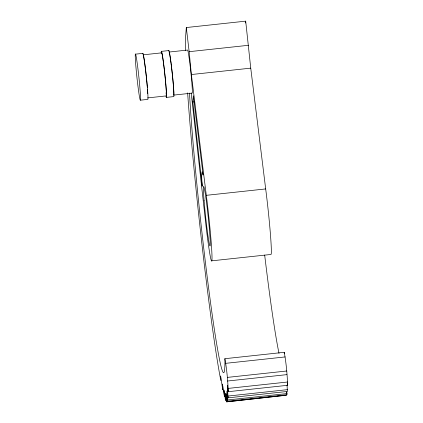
<?xml version="1.0" encoding="UTF-8"?>
<svg xmlns="http://www.w3.org/2000/svg" width="423" height="423" viewBox="0 0 423 423"><rect width="100%" height="100%" fill="white"/><g stroke="black" fill="none" stroke-linecap="round" stroke-linejoin="round"><path stroke-width="0.63" d="M189.504 93.076A156.901 6.673 83.9 0 0 209.189 292.404A156.901 6.673 83.9 0 0 224.925 362.352L224.877 358.699L284.251 352.301C286.249 363.183 287.18 374.276 287.682 385.295L228.309 391.687L227.437 385.136L228.018 397.853L287.391 391.46L287.048 385.099M228.309 391.687C227.807 380.668 226.871 369.575 224.877 358.699M211.59 260.848L270.963 254.456A44.827 1.909 83.9 0 0 265.681 188.933L250.744 68.145L245.694 21.15L186.316 27.543L185.544 37.515L185.47 50.564M192.83 102.028L193.316 95.762L203.119 175.022L202.141 171.754C201.099 176.47 202.136 181.472 202.242 186.284L192.83 102.028L194.136 101.885M245.546 23.022L245.694 21.15M286.868 391.672L286.884 394.744L227.511 401.141L226.897 392.364L227.119 390.931L228.018 397.853M226.628 401.85L286.308 395.209L226.628 401.85L225.76 394.49L225.158 393.369L225.813 400.555L225.353 399.703L224.513 392.179L223.867 389.958L224.449 396.758L222.963 386.865L222.339 384.026L222.731 389.884L220.647 376.01L220.848 380.679L219.585 373.927A186.786 7.947 83.9 0 1 187.632 92.891M135.471 54.16L142.895 53.361M161.449 51.363L168.872 50.564M143.053 54.847L161.607 52.849M169.031 52.05L187.585 50.051A21.668 0.92 83.9 0 1 190.868 72.307A21.668 0.92 83.9 0 1 192.148 93.113L173.594 95.112A21.668 0.92 83.9 0 0 173.636 89.316M191.185 92.997L206.08 226.384A44.827 1.909 83.9 0 0 212.023 258.03A44.827 1.909 83.9 0 0 206.302 195.326L191.37 74.538L189.155 51.68L248.528 45.287M191.37 74.538L250.744 68.145M147.616 97.909L166.17 95.91A21.668 0.92 83.9 0 0 164.589 72.285A21.668 0.92 83.9 0 0 161.422 53.393M140.351 100.193A23.159 0.983 83.9 0 0 137.623 66.337A23.159 0.983 83.9 0 0 135.762 64.999A23.159 0.983 83.9 0 0 140.351 100.193L147.775 99.394A23.159 0.983 83.9 0 0 146.083 74.141A23.159 0.983 83.9 0 0 142.699 53.943M166.329 97.396L173.753 96.597A23.159 0.983 83.9 0 0 172.055 71.344A23.159 0.983 83.9 0 0 168.677 51.146M206.302 195.326L265.681 188.933M225.776 363.325L285.155 356.933M227.431 377.39L286.805 370.997M227.474 381.028L286.852 374.635M228.341 388.388L287.714 381.995M228.156 396.044L287.534 389.646M227.69 399.962L287.064 393.57M287.423 383.333L287.682 385.295M286.572 392.311L286.884 394.744M227.511 401.141L226.58 393.829L226.194 394.141L226.934 401.601M186.316 27.543L189.155 51.68M166.049 92.743L166.355 95.365M284.251 352.301L284.267 353.522M279.011 353.316A156.901 6.673 83.9 0 1 264.671 255.064M143.392 55.767A21.668 0.92 83.9 0 1 147.347 87.767M147.453 89.1A21.668 0.92 83.9 0 1 147.743 93.562M169.364 52.97A21.668 0.92 83.9 0 1 169.708 54.593M169.835 55.297A21.668 0.92 83.9 0 1 171.04 63.439M171.109 63.995A21.668 0.92 83.9 0 1 173.599 88.761M161.226 52.817A23.159 0.983 83.9 0 1 164.801 73.644A23.159 0.983 83.9 0 1 165.969 96.412M204.092 200.587A29.885 1.269 83.9 0 0 210.014 246.001A29.885 1.269 83.9 0 0 206.493 202.321A29.885 1.269 83.9 0 0 204.092 200.587"/></g></svg>
